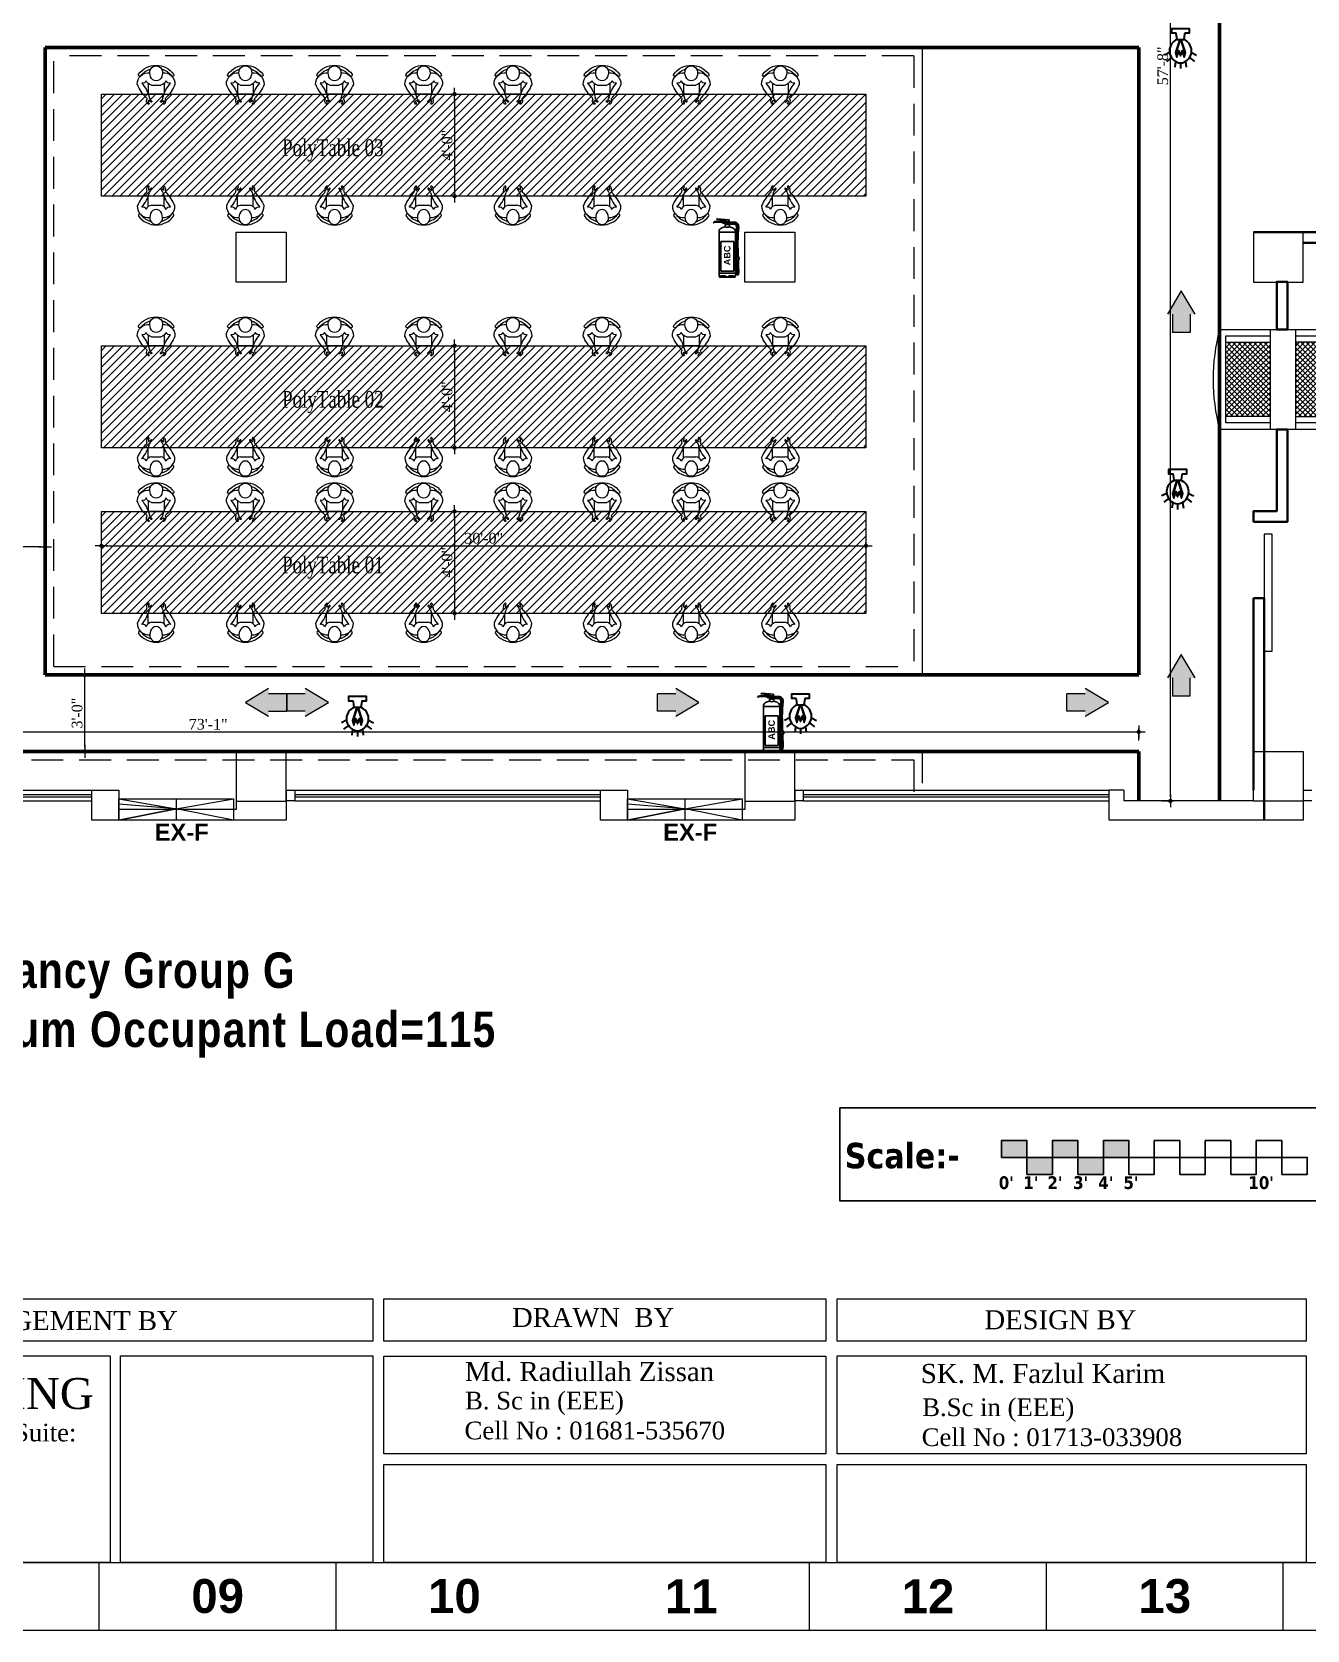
# Model space of a CAD drawing. Header units: inches. Extents: x -250485 to 735580, y -140410 to 288049.
# Drawn here: x 40444 to 41044, y 20839 to 21592 of the extents above; entities that cross this region are included whole.
import ezdxf

# ---------------------------------------------------------------- set-up
doc = ezdxf.new("R2010")
doc.units = ezdxf.units.IN
doc.header["$MEASUREMENT"] = 0
doc.header["$PDMODE"] = 35
doc.linetypes.add('CONTINOUS', pattern=[0])
doc.linetypes.add('DASHED', pattern=[0.75, 0.5, -0.25])
doc.layers.get('0').update_dxf_attribs({"lineweight": 0})
doc.layers.get('Defpoints').update_dxf_attribs({"lineweight": 0})
for name, color, linetype, lineweight in [('A WALL', 7, 'Continuous', 35), ('AN-TEXT', 251, 'Continuous', 15), ('COLUMN-2', 102, 'Continuous', 0), ('DIM 01', 250, 'Continuous', 9), ('DIM_WORKING', 7, 'Continuous', 0), ('DOOR', 222, 'Continuous', 0), ('Emergency Light', 251, 'Continuous', 15), ('EPTPP7', 6, 'Continuous', 0), ('evacuation plan', 162, 'Continuous', 13), ('Inline', 7, 'Continuous', 0), ('Layer1', 134, 'Continuous', 0), ('Machine', 222, 'Continuous', 0), ('MAN', 215, 'Continuous', 0), ('Outline', 7, 'Continuous', 0), ('Road', 7, 'DASHED', 0), ('Scale', 7, 'Continuous', 0), ('Scale_Text', 7, 'Continuous', 0), ('sheet', 7, 'Continuous', 15), ('TEX', 7, 'Continuous', 0), ('TEXT_TITLEBOX', 7, 'Continuous', 13), ('Titelblk', 7, 'Continuous', 25), ('TITLE', 7, 'Continuous', 20), ('wall', 7, 'Continuous', 0), ('WALL (I)', 7, 'Continuous', 0), ('window', 140, 'Continuous', 0)]:
    doc.layers.add(name, color=color, linetype=linetype, lineweight=lineweight)
doc.layers.add('FIREACC', color=30, linetype='Continuous')
doc.layers.add('OUTSIDE', color=253, linetype='Continuous')
doc.layers.add('Green', color=7, linetype='Continuous', lineweight=0, true_color=0x63bd38)
doc.styles.add('isop', font='isocpeur.ttf')
doc.styles.add('REG', font='times.ttf')
doc.styles.add('SHT-TEXT-1', font='times.ttf', dxfattribs={"height": 12})
doc.styles.get("Standard").update_dxf_attribs({"font": 'arialbd.ttf', "height": 24})
doc.styles.add('STYLE3', font='arial.ttf', dxfattribs={"width": 0.75})
doc.styles.add('Verdana', font='verdana.ttf')
doc.dimstyles.new('Dim-Pres', dxfattribs={"dimtxt": 5.5, "dimasz": 2, "dimexe": 1.5, "dimexo": 1.5, "dimgap": 1, "dimtad": 3, "dimdec": 0, "dimzin": 3, "dimdsep": 46, "dimlunit": 4, "dimtxsty": 'REG', "dimblk": 'point', "dimcen": 2, "dimclrd": 256, "dimclre": 256, "dimclrt": 7, "dimadec": 0, "dimazin": 0, "dimtfac": 0.75, "dimtdec": 0, "dimtmove": 1, "dimatfit": 3, "dimldrblk": 'point', "dimfxl": 0, "dimtolj": 1, "dimtzin": 0, "dimlwd": -1, "dimlwe": -1, "dimarcsym": 1})

# ---------------------------------------------------------------- blocks, each defined once
blk = doc.blocks.new('A$C2AA312A0')
at = {"layer": 'Machine'}
h = blk.add_hatch(dxfattribs=at)
h.set_pattern_fill('ANSI37', color=256, scale=14, style=0)
h.set_pattern_definition([(45, (-18586.5201, 15578.4727), (-1.23743687, 1.23743687), []), (135, (-18586.5201, 15578.4727), (-1.23743687, -1.23743687), [])])
h.paths.add_polyline_path([(17.5, 60), (-17.5, 60), (-17.5, 39), (17.5, 39)])
h.paths.add_polyline_path([(17.5, 27), (-17.5, 27), (-17.5, 6), (17.5, 6)])
for p, q in [((-23.5, 3), (-23.5, 63)), ((23.5, 63), (23.5, 3)), ((-17.5, 60), (-17.5, 39)), ((17.5, 39), (17.5, 60)), ((23.5, 39), (-23.5, 39)), ((23.5, 27), (-23.5, 27)), ((-17.5, 6), (-17.5, 27)), ((17.5, 27), (17.5, 6))]:
    blk.add_line(p, q, dxfattribs=at)
for points in [[(-20.5, 39), (-20.5, 60), (20.5, 60), (20.5, 39)], [(20.5, 27), (20.5, 6), (-20.5, 6), (-20.5, 27)]]:
    blk.add_lwpolyline(points, dxfattribs=at)
for centre, start, end in [((0, -27.54), 75.44999, 104.55001), ((0, 93.54), 255.44999, 284.55001)]:
    blk.add_arc(centre, 93.54, start, end, dxfattribs=at)
blk = doc.blocks.new('dot')
at = {"color": 4}
for p, q in [((-1.5, 0), (1.5, 0)), ((0, 1.5), (0, -1.5))]:
    blk.add_line(p, q, dxfattribs=at)
at = {"color": 6, "const_width": 0.5}
blk.add_lwpolyline([(-0.25, 0, 1), (0.25, 0, 1)], format="xyb", close=True, dxfattribs=at)
blk = doc.blocks.new('point')
blk.add_blockref('dot', (0, 0))
blk = doc.blocks.new('*D87')
at = {"layer": 'Defpoints', "color": 0, "ltscale": 30, "transparency": 16777216}
for p in [(40644.33, 21366.26), (40643.07, 21318.26), (40644.33, 21318.26)]:
    blk.add_point(p, dxfattribs=at)
at = {"layer": 'DIM_WORKING', "ltscale": 30, "transparency": 16777216}
for p, q in [((40642.83, 21366.26), (40641.57, 21366.26)), ((40643.07, 21364.26), (40643.07, 21320.26)), ((40642.83, 21318.26), (40641.57, 21318.26))]:
    blk.add_line(p, q, dxfattribs=at)
at = {"layer": 'DIM_WORKING', "ltscale": 30, "transparency": 16777216, "xscale": 2, "yscale": 2, "zscale": 2}
for p, rotation in [((40643.07, 21366.26), 90), ((40643.07, 21318.26), 270)]:
    blk.add_blockref('point', p, dxfattribs=dict(at, rotation=rotation))
at = {"layer": 'DIM_WORKING', "color": 7, "ltscale": 30, "transparency": 16777216, "insert": (40639.53, 21342.26), "char_height": 5, "attachment_point": 5, "rotation": 90, "style": 'REG'}
blk.add_mtext('\\A1;4\'-0"', dxfattribs=at)
blk = doc.blocks.new('*D88')
at = {"layer": 'Defpoints', "color": 0, "ltscale": 30, "transparency": 16777216}
for p in [(40476.75, 21347.23), (40836.75, 21350.07), (40836.75, 21347.23)]:
    blk.add_point(p, dxfattribs=at)
at = {"layer": 'DIM_WORKING', "ltscale": 30, "transparency": 16777216}
for p, q in [((40476.75, 21348.73), (40476.75, 21351.57)), ((40478.75, 21350.07), (40834.75, 21350.07)), ((40836.75, 21348.73), (40836.75, 21351.57))]:
    blk.add_line(p, q, dxfattribs=at)
at = {"layer": 'DIM_WORKING', "ltscale": 30, "transparency": 16777216, "xscale": 2, "yscale": 2, "zscale": 2, "rotation": 180}
blk.add_blockref('point', (40476.75, 21350.07), dxfattribs=at)
at = {"layer": 'DIM_WORKING', "ltscale": 30, "transparency": 16777216, "xscale": 2, "yscale": 2, "zscale": 2}
blk.add_blockref('point', (40836.75, 21350.07), dxfattribs=at)
at = {"layer": 'DIM_WORKING', "color": 7, "ltscale": 30, "transparency": 16777216, "insert": (40656.75, 21353.61), "char_height": 5, "attachment_point": 5, "style": 'REG'}
blk.add_mtext('\\A1;30\'-0"', dxfattribs=at)
blk = doc.blocks.new('A$C0A385B62')
at = {"layer": 'MAN'}
for p, q in [((12.8, 13.8), (5.25, 13.8)), ((5.25, 8.74), (5.25, 13.8)), ((6.78, 9.5), (11.27, 9.5)), ((12.8, 8.74), (12.8, 13.8))]:
    blk.add_line(p, q, dxfattribs=at)
for centre, major_axis, ratio, start_param, end_param in [((16.26, 2.74), (12.33, 12.33), 1, 1.534761, 1.981495), ((-10.84, 19.76), (12.13, 12.13), 1, -1.500161, -1.035997), ((6.29, 17.03), (1.33, -1.33), 1, 3.011756, 4.336791), ((3.52, 16.15), (0.744, -0.744), 1, 0.12019, 0.903179), ((5.39, 18.34), (0.213, 0.213), 1, -0.990366, 1.743844), ((6.72, 17.29), (1.01, 1.01), 1, 1.590737, 2.798433), ((3.04, 20.88), (3.42, 3.42), 1, 4.442782, 4.759624), ((8.74, 14.62), (2.19, -2.19), 1, 3.016096, 3.635716), ((6.68, 17.32), (0.22, -0.22), 1, 6.040082, 8.853084), ((11.37, 17.32), (0.22, 0.22), 1, 0.571694, 3.384696), ((9.31, 14.62), (2.19, 2.19), 1, -0.494124, 0.125496), ((53.03, 68.46), (46.44, -46.44), 1, 4.811956, 4.835194), ((28.88, 19.76), (12.13, 12.13), 1, 2.606793, 3.070957), ((12.66, 18.34), (0.213, -0.213), 1, 1.397749, 4.131959), ((11.33, 17.29), (1.01, 1.01), 1, -1.227636, -0.01994), ((11.76, 17.03), (1.33, 1.33), 1, -1.195198, 0.129837), ((14.53, 16.15), (0.744, 0.744), 1, 2.238414, 3.021402), ((1.82, 2.74), (12.33, 12.33), 1, -0.410698, 0.036036), ((5.41, 8.93), (3.82, -3.82), 1, 3.892704, 5.607304), ((2.59, 6.86), (1.22, 1.22), 1, -0.491791, 1.062111), ((7.56, 5.99), (2.55, 2.55), 1, 1.002801, 1.964608), ((10.49, 5.99), (2.55, 2.55), 1, -0.393812, 0.567995), ((12.64, 8.93), (3.82, 3.82), 1, 3.82371, 5.532074), ((15.46, 6.86), (1.22, -1.22), 1, 2.079482, 3.633383), ((1.21, 4.56), (0.486, -0.486), 1, 1.452986, 4.552069), ((9.03, 10.51), (7.43, 7.43), 1, 3.004593, 4.850456), ((9.06, 10.51), (6.48, -6.48), 1, 4.573278, 5.207423), ((9.04, 3.33), (2.16, -2.16), 1, 3.851468, 7.14293), ((9.04, 3.6), (0, 3.84), 0.793116, 4.700072, 7.865366), ((9.03, 10.51), (6.48, -6.48), 1, 5.787108, 6.421253), ((16.87, 4.58), (0.475, 0.475), 1, -1.432729, 1.708864)]:
    blk.add_ellipse(centre, major_axis=major_axis, ratio=ratio, start_param=start_param, end_param=end_param, dxfattribs=at)
blk = doc.blocks.new('*D91')
at = {"layer": 'Defpoints', "color": 0, "ltscale": 30, "transparency": 16777216}
for p in [(40644.33, 21444.26), (40643.07, 21396.26), (40644.33, 21396.26)]:
    blk.add_point(p, dxfattribs=at)
at = {"layer": 'DIM_WORKING', "ltscale": 30, "transparency": 16777216}
for p, q in [((40642.83, 21444.26), (40641.57, 21444.26)), ((40643.07, 21442.26), (40643.07, 21398.26)), ((40642.83, 21396.26), (40641.57, 21396.26))]:
    blk.add_line(p, q, dxfattribs=at)
at = {"layer": 'DIM_WORKING', "ltscale": 30, "transparency": 16777216, "xscale": 2, "yscale": 2, "zscale": 2}
for p, rotation in [((40643.07, 21444.26), 90), ((40643.07, 21396.26), 270)]:
    blk.add_blockref('point', p, dxfattribs=dict(at, rotation=rotation))
at = {"layer": 'DIM_WORKING', "color": 7, "ltscale": 30, "transparency": 16777216, "insert": (40639.53, 21420.26), "char_height": 5, "attachment_point": 5, "rotation": 90, "style": 'REG'}
blk.add_mtext('\\A1;4\'-0"', dxfattribs=at)
blk = doc.blocks.new('*D92')
at = {"layer": 'Defpoints', "color": 0, "ltscale": 30, "transparency": 16777216}
for p in [(40644.33, 21562.76), (40643.07, 21514.76), (40644.33, 21514.76)]:
    blk.add_point(p, dxfattribs=at)
at = {"layer": 'DIM_WORKING', "ltscale": 30, "transparency": 16777216}
for p, q in [((40642.83, 21562.76), (40641.57, 21562.76)), ((40643.07, 21560.76), (40643.07, 21516.76)), ((40642.83, 21514.76), (40641.57, 21514.76))]:
    blk.add_line(p, q, dxfattribs=at)
at = {"layer": 'DIM_WORKING', "ltscale": 30, "transparency": 16777216, "xscale": 2, "yscale": 2, "zscale": 2}
for p, rotation in [((40643.07, 21562.76), 90), ((40643.07, 21514.76), 270)]:
    blk.add_blockref('point', p, dxfattribs=dict(at, rotation=rotation))
at = {"layer": 'DIM_WORKING', "color": 7, "ltscale": 30, "transparency": 16777216, "insert": (40639.53, 21538.76), "char_height": 5, "attachment_point": 5, "rotation": 90, "style": 'REG'}
blk.add_mtext('\\A1;4\'-0"', dxfattribs=at)
blk = doc.blocks.new('hfev')
at = {"layer": 'evacuation plan'}
h = blk.add_hatch(color=60, dxfattribs=at)
h.dxf.hatch_style = 1
h.paths.add_polyline_path([(40299.1, 13041.1), (40287.2, 13021.2), (40310.9, 13021.2)])
h.paths.add_polyline_path([(40306.5, 13021.2), (40291.6, 13021.2), (40291.6, 13005.5), (40306.5, 13005.5)])
at = {"layer": 'evacuation plan', "color": 9, "true_color": 0xafd9aa}
for p, q in [((40287.2, 13021.2), (40299.1, 13041.1)), ((40299.1, 13041.1), (40310.9, 13021.2)), ((40291.6, 13021.2), (40291.6, 13005.5)), ((40306.5, 13021.2), (40306.5, 13005.5)), ((40291.6, 13005.5), (40306.5, 13005.5))]:
    blk.add_line(p, q, dxfattribs=at)
blk = doc.blocks.new('A$C16DB04AD')
at = {"layer": 'Emergency Light', "color": 154, "lineweight": 30}
for p, q in [((-6.54, -14.39), (-9.59, -15.98)), ((-5.43, -17.4), (-8.33, -19.77)), ((5.43, -17.4), (8.33, -19.77)), ((6.54, -14.39), (9.59, -15.98)), ((-2.95, -19.78), (-3.46, -23.22)), ((0, -20.7), (0, -24)), ((2.95, -19.78), (3.46, -23.22))]:
    blk.add_line(p, q, dxfattribs=at)
blk.add_lwpolyline([(-2, -6.57), (-2.49, -3.28, 0.371278), (-2.94, -2.89), (-5.25, -2.89), (-5.25, 0), (5.25, 0), (5.25, -2.89), (2.94, -2.89, 0.371278), (2.49, -3.28), (2, -6.57)], format="xyb", dxfattribs=at)
at = {"layer": 'Emergency Light', "color": 1, "lineweight": 30}
blk.add_lwpolyline([(-0.43, -6.57), (-3.01, -14.48), (-2.28, -17.27), (-1.1, -13.91), (0, -16.5), (1.1, -13.91), (2.28, -17.27), (3.01, -14.48), (0.43, -6.57)], dxfattribs=at)
blk.add_lwpolyline([(0.43, -7.28, 0.690361), (-0.43, -7.28), (-2.75, -14.5), (-2.25, -16.42), (-1.12, -13.21), (0, -15.86), (1.12, -13.21), (2.25, -16.42), (2.75, -14.5), (0.43, -7.28)], format="xyb", dxfattribs=at)
at = {"layer": 'Emergency Light', "color": 154, "lineweight": 30}
blk.add_lwpolyline([(-2.02, -6.58), (2, -6.57)], dxfattribs=at)
for centre, radius, start, end in [((0.78, -13.41), 7.38, 112.06714, 245.97666), ((-0.78, -13.41), 7.38, 294.02334, 67.93286), ((0, -15.96), 4.74, 241.9689, 298.0311)]:
    blk.add_arc(centre, radius, start, end, dxfattribs=at)
blk = doc.blocks.new('*U196')
at = {"layer": 'OUTSIDE', "linetype": 'Continuous'}
for points in [[(-100, 482), (-104, 460), (-79, 478)], [(-79, 478), (-104, 460), (-84, 462)], [(-84, 462), (-104, 460), (-77, 321)], [(-104, 460), (-97, 320), (-77, 321)], [(-85, 498), (-100, 482), (-47, 486)], [(-47, 486), (-100, 482), (-64, 484)], [(-64, 484), (-100, 482), (-79, 478)], [(-64, 504), (-85, 498), (-52, 503)], [(-52, 503), (-85, 498), (-47, 502)], [(-43, 502), (-85, 498), (-43, 486)], [(-85, 498), (-43, 502), (-47, 502)], [(-85, 498), (-47, 486), (-43, 486)], [(-52, 503), (-58, 504), (-64, 504)], [(-47, 486), (-64, 484), (-52, 485)], [(-52, 485), (-64, 484), (-58, 484)], [(-97, 320), (-102, 180), (-82, 180)], [(-77, 321), (-97, 320), (-82, 180)], [(-82, 160), (-103, 111), (-83, 111)], [(-102, 160), (-103, 111), (-82, 160)], [(-103, 111), (-104, 62), (-84, 62)], [(-83, 111), (-103, 111), (-84, 62)]]:
    blk.add_solid(points, dxfattribs=at)
blk = doc.blocks.new('*U195')
at = {"layer": 'OUTSIDE', "linetype": 'Continuous'}
for points in [[(0, 488), (-1, 487), (1, 486)], [(-1, 487), (0, 486), (1, 486)], [(0, 500), (0, 488), (1, 486)], [(1, 500), (0, 500), (1, 486)], [(1, 500), (1, 486), (2, 488)], [(1, 500), (1, 500), (2, 488)], [(1, 500), (1, 500), (1, 486)], [(2, 488), (1, 486), (2, 487)], [(2, 487), (1, 486), (2, 486)]]:
    blk.add_solid(points, dxfattribs=at)
blk = doc.blocks.new('ABC')
at = {"layer": 'FIREACC', "color": 11}
for p, q in [((-39154, 31707), (-39205, 31704)), ((-39152, 31714), (-39193, 31720)), ((-39101, 31717), (-39189, 31724)), ((-39134, 31708), (-39154, 31707)), ((-39136, 31712), (-39151, 31714)), ((-39134, 31709), (-39134, 31706)), ((-39127, 31704), (-39131, 31704)), ((-39106, 31703), (-39127, 31702)), ((-39106, 31705), (-39126, 31704)), ((-39106, 31703), (-39106, 31705)), ((-39101, 31717), (-39102, 31701)), ((-39102, 31701), (-39102, 31707)), ((-39153, 31701), (-39200, 31700)), ((-39175, 31634), (-39175, 31301)), ((-39127, 31702), (-39153, 31701)), ((-39100, 31685), (-39131, 31685)), ((-39131, 31684), (-39131, 31682)), ((-39100, 31684), (-39131, 31684)), ((-39099, 31682), (-39131, 31682)), ((-39131, 31682), (-39131, 31666)), ((-39129, 31698), (-39129, 31701)), ((-39129, 31701), (-39127, 31701)), ((-39129, 31685), (-39129, 31697)), ((-39127, 31701), (-39102, 31701)), ((-39102, 31685), (-39102, 31701)), ((-39100, 31684), (-39100, 31682)), ((-39099, 31682), (-39099, 31666)), ((-39055, 31634), (-39055, 31301)), ((-39129, 31306), (-39164, 31306)), ((-39102, 31306), (-39067, 31306))]:
    blk.add_line(p, q, dxfattribs=at)
for centre, radius in [((-39104, 31703), 0.818), ((-39115, 31693), 8), ((-39115, 31693), 7.11)]:
    blk.add_circle(centre, radius, dxfattribs=at)
for centre, radius, start, end in [((-39202, 31688), 16.6, 102.0731, 158.0787), ((-39189, 31720), 4, 85.8388, 175.8388), ((-39136, 31709), 2.4, 355.8388, 82.0095), ((-39132, 31706), 2.4, 175.8388, 273.0799), ((-39104, 31703), 1.96, 175.8388, 355.8388), ((-39195, 31656), 44.2, 96.1934, 120.0254), ((-39149, 31631), 26.3, 119.5311, 173.3898), ((-39115, 31581), 86.5, 100.9999, 123.208), ((-39131, 31684), 0.8, 90, 270), ((-39100, 31684), 0.8, 270, 90), ((-39116, 31581), 86.5, 56.792, 79.0001), ((-39082, 31631), 26.3, 6.6102, 60.4689), ((-39171, 31302), 4.51, 202.0814, 252.7663), ((-39173, 31302), 4.45, 276.3773, 340.9868), ((-39160, 31298), 9.06, 135.2683, 162.981), ((-39164, 31302), 3.74, 83.2574, 130.4174), ((-39128, 31299), 6.79, 39.6417, 93.3999), ((-39116, 31306), 7.75, 199.8006, 272.52), ((-39115, 31306), 7.75, 267.48, 340.1994), ((-39103, 31299), 6.79, 86.6001, 140.3583), ((-39067, 31302), 3.74, 49.5826, 96.7426), ((-39071, 31298), 9.06, 17.019, 44.7317), ((-39058, 31302), 4.45, 199.0132, 263.6227), ((-39060, 31302), 4.51, 287.2337, 337.9186)]:
    blk.add_arc(centre, radius, start, end, dxfattribs=at)
at = {"layer": 'OUTSIDE', "color": 11}
for p, q in [((-39127, 31706), (-39125, 31706)), ((-39125, 31706), (-39127, 31706)), ((-39055, 31626), (-39175, 31626)), ((-39118, 31695), (-39120, 31696)), ((-39116, 31689), (-39118, 31700)), ((-39116, 31698), (-39115, 31698)), ((-39116, 31698), (-39116, 31689)), ((-39116, 31698), (-39115, 31698)), ((-39115, 31689), (-39113, 31700)), ((-39115, 31698), (-39115, 31689)), ((-39115, 31698), (-39115, 31698)), ((-39113, 31695), (-39111, 31696)), ((-39102, 31701), (-39102, 31701)), ((-39096, 31699), (-39102, 31699)), ((-39096, 31695), (-39102, 31695)), ((-39096, 31691), (-39102, 31691)), ((-39096, 31687), (-39102, 31687)), ((-39096, 31699), (-39096, 31687)), ((-39080, 31701), (-39092, 31701)), ((-39080, 31699), (-39092, 31699)), ((-39080, 31698), (-39092, 31698)), ((-39080, 31689), (-39092, 31689)), ((-39080, 31688), (-39092, 31688)), ((-39080, 31685), (-39092, 31685)), ((-39080, 31701), (-39080, 31685)), ((-39080, 31687), (-39078, 31687)), ((-39063, 31685), (-39068, 31685)), ((-39055, 31326), (-39175, 31326)), ((-39058, 31298), (-39173, 31298))]:
    blk.add_line(p, q, dxfattribs=at)
at = {"layer": 'OUTSIDE', "color": 1}
for p, q in [((-39080, 31700), (-39078, 31700)), ((-39063, 31701), (-39068, 31701)), ((-39163, 31342), (-39163, 31558)), ((-39163, 31558), (-39067, 31558)), ((-39067, 31558), (-39067, 31342)), ((-39055, 31442), (-39027, 31442)), ((-39055, 31426), (-39027, 31426)), ((-39050, 31442), (-39050, 31426)), ((-39030, 31442), (-39030, 31426)), ((-39027, 31442), (-39027, 31426)), ((-39067, 31342), (-39163, 31342)), ((-39049, 31348), (-39049, 31346)), ((-39049, 31348), (-39030, 31348)), ((-39049, 31346), (-39049, 31346)), ((-39049, 31346), (-39049, 31328)), ((-39049, 31346), (-39049, 31328)), ((-39047, 31326), (-39031, 31326)), ((-39043, 31346), (-39046, 31346)), ((-39046, 31346), (-39046, 31328)), ((-39046, 31325), (-39046, 31326)), ((-39046, 31325), (-39046, 31314)), ((-39033, 31325), (-39046, 31325)), ((-39033, 31324), (-39046, 31324)), ((-39046, 31314), (-39033, 31314)), ((-39043, 31346), (-39043, 31328)), ((-39041, 31326), (-39041, 31346)), ((-39041, 31326), (-39041, 31346)), ((-39041, 31346), (-39038, 31346)), ((-39038, 31326), (-39038, 31346)), ((-39036, 31346), (-39033, 31346)), ((-39036, 31346), (-39036, 31328)), ((-39033, 31346), (-39033, 31328)), ((-39033, 31325), (-39033, 31326)), ((-39033, 31325), (-39033, 31314)), ((-39030, 31348), (-39030, 31346)), ((-39030, 31346), (-39030, 31346)), ((-39030, 31346), (-39030, 31328)), ((-39030, 31346), (-39030, 31328))]:
    blk.add_line(p, q, dxfattribs=at)
at = {"layer": 'OUTSIDE', "color": 11}
for centre, radius, start, end in [((-39140, 31706), 14, 1.7796, 358.9745), ((-39140, 31706), 13.6, 1.8369, 358.9415), ((-39127, 31706), 0.343, 90, 270), ((-39125, 31706), 0.343, 270, 90), ((-39118, 31688), 25.7, 238.3845, 275.6038), ((-39115, 31693), 5.65, 115.6308, 148.0837), ((-39115, 31693), 3.41, 125.5003, 148.0837), ((-39115, 31688), 1.22, 124.1991, 55.3937), ((-39113, 31690), 27.6, 265.6954, 300.3163), ((-39115, 31693), 3.41, 31.9163, 54.4997), ((-39115, 31693), 5.65, 31.9163, 64.3692), ((-39092, 31694), 7.45, 91.1883, 129.7873), ((-39092, 31693), 7.45, 230.2127, 268.8117), ((-39090, 31693), 5.13, 117.4534, 242.5466), ((-39092, 31701), 1.98, 181.0474, 268.0119), ((-39092, 31686), 1.98, 91.9881, 178.9526), ((-39066, 31730), 45.1, 255.4552, 267.5164), ((-39064, 31669), 32.2, 354.9737, 89.8444), ((-39064, 31669), 16.2, 356.2273, 89.6749), ((-37883, 31547), 1170, 174.0773, 185.1556)]:
    blk.add_arc(centre, radius, start, end, dxfattribs=at)
at = {"layer": 'OUTSIDE', "color": 1}
for centre, radius, start, end in [((-39066, 31656), 45.1, 92.4836, 104.5448), ((-37872, 31547), 1165, 174.1113, 185.1494), ((-35847, 31459), 3202, 180.5894, 181.9925), ((-35847, 31459), 3186, 180.5923, 182.0025), ((-39046, 31329), 2.97, 192.2541, 244.019), ((-39046, 31329), 2.97, 192.2541, 244.019), ((-39043, 31329), 2.97, 192.2541, 244.019), ((-39040, 31329), 2.97, 192.2541, 244.019), ((-39038, 31329), 2.97, 295.981, 347.7459), ((-39036, 31329), 2.97, 295.981, 347.7459), ((-39033, 31329), 2.97, 295.981, 347.7459), ((-39033, 31329), 2.97, 295.981, 347.7459)]:
    blk.add_arc(centre, radius, start, end, dxfattribs=at)
at = {"layer": 'OUTSIDE', "color": 11, "linetype": 'Continuous', "xscale": -0.8000000000029104, "yscale": 0.7999999999992724, "zscale": 0.7999999999999443}
blk.add_blockref('*U195', (-39115, 31298), dxfattribs=at)
at = {"layer": 'OUTSIDE', "color": 1, "linetype": 'Continuous', "xscale": -0.8000000000029104, "yscale": 0.7999999999992724, "zscale": 0.7999999999999443}
blk.add_blockref('*U196', (-39115, 31298), dxfattribs=at)
at = {"layer": 'sheet', "color": 5, "insert": (-39091, 31384), "char_height": 48, "width": 165, "attachment_point": 7, "rotation": 90}
blk.add_mtext('{\\C6;ABC}', dxfattribs=at)
blk = doc.blocks.new('PAGE')
at = {"layer": 'Inline', "color": 252, "lineweight": 15}
blk.add_lwpolyline([(178051640.63, 22656441.11), (178051640.63, 22657235.79), (178050505.36, 22657235.79), (178050505.36, 22656441.11)], close=True, dxfattribs=at)
at = {"layer": 'Outline', "color": 252, "lineweight": 15}
blk.add_line((178050483.42, 22656424.24), (178051662.57, 22656424.24), dxfattribs=at)
at = {"layer": 'Scale', "color": 252, "lineweight": 9}
for p, q in [((178050955, 22656424.24), (178050955, 22656441.11)), ((178051014, 22656424.24), (178051014, 22656441.11)), ((178051131.99, 22656424.24), (178051131.99, 22656441.11)), ((178051190.99, 22656424.24), (178051190.99, 22656441.11)), ((178051249.99, 22656424.24), (178051249.99, 22656441.11))]:
    blk.add_line(p, q, dxfattribs=at)
at = {"layer": 'Scale_Text', "color": 252, "lineweight": 13, "char_height": 8.435, "width": 2.5102, "attachment_point": 5}
for s, insert in [('09', (178050984.5, 22656432.67)), ('10', (178051043.5, 22656432.67)), ('11', (178051102.49, 22656432.67)), ('12', (178051161.49, 22656432.67)), ('13', (178051220.49, 22656432.67))]:
    blk.add_mtext(s, dxfattribs=dict(at, insert=insert))
blk = doc.blocks.new('Title')
at = {"layer": 'Titelblk', "color": 3, "linetype": 'Continuous', "lineweight": 0, "xscale": 3.014611567961765, "yscale": 3.014611567959946, "zscale": 3.014611567966516}
blk.add_blockref('PAGE', (-536855255.8, -68388224), dxfattribs=at)
blk = doc.blocks.new('*D800')
at = {"layer": 'Defpoints', "color": 0, "ltscale": 30, "transparency": 16777216}
for p in [(40965.25, 21262.45), (40088.75, 21253.26), (40965.25, 21253.26)]:
    blk.add_point(p, dxfattribs=at)
at = {"layer": 'Layer1', "ltscale": 30, "transparency": 16777216}
for p, q in [((40088.75, 21258.45), (40088.75, 21263.95)), ((40090.75, 21262.45), (40963.25, 21262.45)), ((40965.25, 21258.45), (40965.25, 21263.95))]:
    blk.add_line(p, q, dxfattribs=at)
at = {"layer": 'Layer1', "ltscale": 30, "transparency": 16777216, "xscale": 2, "yscale": 2, "zscale": 2, "rotation": 180}
blk.add_blockref('point', (40088.75, 21262.45), dxfattribs=at)
at = {"layer": 'Layer1', "ltscale": 30, "transparency": 16777216, "xscale": 2, "yscale": 2, "zscale": 2}
blk.add_blockref('point', (40965.25, 21262.45), dxfattribs=at)
at = {"layer": 'Layer1', "color": 7, "ltscale": 30, "transparency": 16777216, "insert": (40527, 21266), "char_height": 5, "attachment_point": 5, "style": 'REG'}
blk.add_mtext('\\A1;73\'-1"', dxfattribs=at)
blk = doc.blocks.new('*D801')
at = {"layer": 'Defpoints', "color": 0, "ltscale": 30, "transparency": 16777216}
for p in [(40468.84, 21289.26), (40476, 21289.26), (40476, 21253.26)]:
    blk.add_point(p, dxfattribs=at)
at = {"layer": 'Layer1', "ltscale": 30, "transparency": 16777216}
for p, q in [((40472.84, 21289.26), (40467.34, 21289.26)), ((40468.84, 21255.26), (40468.84, 21287.26)), ((40472.84, 21253.26), (40467.34, 21253.26))]:
    blk.add_line(p, q, dxfattribs=at)
at = {"layer": 'Layer1', "ltscale": 30, "transparency": 16777216, "xscale": 2, "yscale": 2, "zscale": 2}
for p, rotation in [((40468.84, 21289.26), 90), ((40468.84, 21253.26), 270)]:
    blk.add_blockref('point', p, dxfattribs=dict(at, rotation=rotation))
at = {"layer": 'Layer1', "color": 7, "ltscale": 30, "transparency": 16777216, "insert": (40465.3, 21271.26), "char_height": 5, "attachment_point": 5, "rotation": 90, "style": 'REG'}
blk.add_mtext('\\A1;3\'-0"', dxfattribs=at)
blk = doc.blocks.new('*D802')
at = {"layer": 'Defpoints', "color": 0, "ltscale": 30, "transparency": 16777216}
for p in [(40414.25, 21349.52), (40414.25, 21341.02), (40450.25, 21341.02)]:
    blk.add_point(p, dxfattribs=at)
at = {"layer": 'Layer1', "ltscale": 30, "transparency": 16777216}
for p, q in [((40414.25, 21345.52), (40414.25, 21351.02)), ((40448.25, 21349.52), (40416.25, 21349.52)), ((40450.25, 21345.52), (40450.25, 21351.02))]:
    blk.add_line(p, q, dxfattribs=at)
at = {"layer": 'Layer1', "ltscale": 30, "transparency": 16777216, "xscale": 2, "yscale": 2, "zscale": 2, "rotation": 180}
blk.add_blockref('point', (40414.25, 21349.52), dxfattribs=at)
at = {"layer": 'Layer1', "ltscale": 30, "transparency": 16777216, "xscale": 2, "yscale": 2, "zscale": 2}
blk.add_blockref('point', (40450.25, 21349.52), dxfattribs=at)
at = {"layer": 'Layer1', "color": 7, "ltscale": 30, "transparency": 16777216, "insert": (40432.25, 21353.06), "char_height": 5, "attachment_point": 5, "style": 'REG'}
blk.add_mtext('\\A1;3\'-0"', dxfattribs=at)
blk = doc.blocks.new('*D803')
at = {"layer": 'Defpoints', "color": 0, "ltscale": 30, "transparency": 16777216}
for p in [(40965.25, 21922.26), (40980.12, 21922.26), (40965.25, 21229.91)]:
    blk.add_point(p, dxfattribs=at)
at = {"layer": 'Layer1', "ltscale": 30, "transparency": 16777216}
for p, q in [((40976.12, 21922.26), (40981.62, 21922.26)), ((40980.12, 21231.91), (40980.12, 21920.26)), ((40976.12, 21229.91), (40981.62, 21229.91))]:
    blk.add_line(p, q, dxfattribs=at)
at = {"layer": 'Layer1', "ltscale": 30, "transparency": 16777216, "xscale": 2, "yscale": 2, "zscale": 2}
for p, rotation in [((40980.12, 21922.26), 90), ((40980.12, 21229.91), 270)]:
    blk.add_blockref('point', p, dxfattribs=dict(at, rotation=rotation))
at = {"layer": 'Layer1', "color": 7, "ltscale": 30, "transparency": 16777216, "insert": (40976.57, 21576.09), "char_height": 5, "attachment_point": 5, "rotation": 90, "style": 'REG'}
blk.add_mtext('\\A1;57\'-8"', dxfattribs=at)

msp = doc.modelspace()

# ---------------------------------------------------------------- hatches: boundary and pattern name
at = {"layer": 'DIM 01', "lineweight": -2}
h = msp.add_hatch(color=2, dxfattribs=at)
h.dxf.hatch_style = 1
h.paths.add_polyline_path([(40912.58, 21069.93), (40900.58, 21069.93), (40900.58, 21061.99), (40912.58, 21061.99)])
h.paths.add_polyline_path([(40936.58, 21069.93), (40924.58, 21069.93), (40924.58, 21061.99), (40936.58, 21061.99)])
h.paths.add_polyline_path([(40948.58, 21061.99), (40936.58, 21061.99), (40936.58, 21054.05), (40948.58, 21054.05)])
h.paths.add_polyline_path([(40924.58, 21061.99), (40912.58, 21061.99), (40912.58, 21054.05), (40924.58, 21054.05)])
h.paths.add_polyline_path([(40960.58, 21069.93), (40948.58, 21069.93), (40948.58, 21061.99), (40960.58, 21061.99)])
at = {"layer": 'Green', "ltscale": 30}
h = msp.add_hatch(dxfattribs=at)
h.set_pattern_fill('ANSI31', scale=22)
h.set_pattern_definition([(45, (31145.872, 24519.1524), (-1.94454365, 1.94454365), [])])
h.paths.add_polyline_path([(40476.75, 21562.76), (40836.75, 21562.76), (40836.75, 21514.76), (40476.75, 21514.76)])
h.paths.add_polyline_path([(40559.62, 21526.38), (40611.75, 21526.38), (40611.75, 21543.19), (40559.62, 21543.19)], flags=24)
h = msp.add_hatch(dxfattribs=at)
h.set_pattern_fill('ANSI31', scale=22)
h.set_pattern_definition([(45, (31145.872, 24400.6524), (-1.94454365, 1.94454365), [])])
h.paths.add_polyline_path([(40476.75, 21444.26), (40836.75, 21444.26), (40836.75, 21396.26), (40476.75, 21396.26)])
h.paths.add_polyline_path([(40559.62, 21407.88), (40611.75, 21407.88), (40611.75, 21424.69), (40559.62, 21424.69)], flags=24)
h = msp.add_hatch(dxfattribs=at)
h.set_pattern_fill('ANSI31', scale=22)
h.set_pattern_definition([(45, (31145.872, 24322.6524), (-1.94454365, 1.94454365), [])])
h.paths.add_polyline_path([(40476.75, 21366.26), (40836.75, 21366.26), (40836.75, 21318.26), (40476.75, 21318.26)])
h.paths.add_polyline_path([(40559.62, 21329.88), (40611.75, 21329.88), (40611.75, 21346.69), (40559.62, 21346.69)], flags=24)

# ---------------------------------------------------------------- linework, layer by layer
at = {"layer": 'A WALL', "color": 7, "ltscale": 30}
for p, q in [((41019.25, 21497.76), (41053.88, 21497.76)), ((41035.25, 21497.76), (41030.25, 21497.76)), ((41053.88, 21492.76), (41042.75, 21492.76)), ((41019.25, 21234.91), (41019.25, 21325.41)), ((41019.25, 21325.41), (41024.25, 21325.41)), ((41024.25, 21325.41), (41024.25, 21220.91))]:
    msp.add_line(p, q, dxfattribs=at)
msp.add_lwpolyline([(41030.25, 21451.91), (41035.25, 21451.91), (41035.25, 21474.41), (41030.25, 21474.41)], close=True, dxfattribs=at)
msp.add_lwpolyline([(41019.34, 21361.41), (41019.34, 21366.41), (41030.25, 21366.41), (41030.25, 21404.91), (41035.25, 21404.91), (41035.25, 21361.41), (41019.34, 21361.41)], dxfattribs=at)
at = {"layer": 'COLUMN-2', "color": 7}
for points in [[(40540.25, 21497.76), (40563.75, 21497.76), (40563.75, 21474.26), (40540.25, 21474.26)], [(40779.75, 21497.76), (40803.25, 21497.76), (40803.25, 21474.26), (40779.75, 21474.26)], [(41042.75, 21497.76), (41019.25, 21497.76), (41019.25, 21474.26), (41042.75, 21474.26)], [(40540.25, 21229.76), (40563.75, 21229.76), (40563.75, 21253.26), (40540.25, 21253.26)], [(40779.75, 21229.76), (40803.25, 21229.76), (40803.25, 21253.26), (40779.75, 21253.26)], [(41042.75, 21229.76), (41019.25, 21229.76), (41019.25, 21253.26), (41042.75, 21253.26)]]:
    msp.add_lwpolyline(points, close=True, dxfattribs=at)
at = {"layer": 'DIM 01', "color": 7, "lineweight": -2}
for points in [[(40824.44, 21085.41), (41157.07, 21085.41), (41157.07, 21041.64), (40824.44, 21041.64)], [(40900.58, 21061.99), (40912.58, 21061.99), (40912.58, 21069.93), (40900.58, 21069.93)], [(40924.58, 21061.99), (40936.58, 21061.99), (40936.58, 21069.93), (40924.58, 21069.93)], [(40948.58, 21061.99), (40960.58, 21061.99), (40960.58, 21069.93), (40948.58, 21069.93)], [(40972.58, 21061.99), (40984.58, 21061.99), (40984.58, 21069.93), (40972.58, 21069.93)], [(40996.58, 21061.99), (41008.58, 21061.99), (41008.58, 21069.93), (40996.58, 21069.93)], [(41020.58, 21061.99), (41032.58, 21061.99), (41032.58, 21069.93), (41020.58, 21069.93)], [(40912.58, 21054.05), (40924.58, 21054.05), (40924.58, 21061.99), (40912.58, 21061.99)], [(40936.58, 21054.05), (40948.58, 21054.05), (40948.58, 21061.99), (40936.58, 21061.99)], [(40960.58, 21054.05), (40972.58, 21054.05), (40972.58, 21061.99), (40960.58, 21061.99)], [(40984.58, 21054.05), (40996.58, 21054.05), (40996.58, 21061.99), (40984.58, 21061.99)], [(41008.58, 21054.05), (41020.58, 21054.05), (41020.58, 21061.99), (41008.58, 21061.99)], [(41032.58, 21054.05), (41044.58, 21054.05), (41044.58, 21061.99), (41032.58, 21061.99)]]:
    msp.add_lwpolyline(points, close=True, dxfattribs=at)
at = {"layer": 'DIM_WORKING', "color": 7, "ltscale": 30}
for p, q in [((40563.75, 21234.91), (40563.75, 21220.91)), ((40803.25, 21234.91), (40803.25, 21220.91)), ((40958.25, 21234.91), (40951.25, 21234.91)), ((40958.25, 21234.91), (40958.25, 21229.91)), ((41042.75, 21234.91), (41042.75, 21220.91)), ((40540.25, 21229.91), (40540.25, 21225.91)), ((40779.75, 21229.91), (40779.75, 21225.91)), ((41019.25, 21229.91), (40958.25, 21229.91))]:
    msp.add_line(p, q, dxfattribs=at)
for points in [[(40485, 21220.91), (40472.25, 21220.91), (40472.25, 21234.91), (40485, 21234.91)], [(40724.5, 21220.91), (40711.75, 21220.91), (40711.75, 21234.91), (40724.5, 21234.91)]]:
    msp.add_lwpolyline(points, close=True, dxfattribs=at)
at = {"layer": 'DOOR', "color": 7, "ltscale": 30}
msp.add_lwpolyline([(41024.25, 21300.41), (41028.01, 21300.41), (41028.01, 21355.53), (41024.25, 21355.53)], close=True, dxfattribs=at)
at = {"layer": 'EPTPP7', "color": 7, "ltscale": 30}
for p, q in [((40485, 21230.91), (40512, 21226.25)), ((40512, 21226.25), (40485, 21228.41)), ((40512, 21226.25), (40485, 21220.91)), ((40485, 21220.91), (40512, 21226.25)), ((40512, 21230.91), (40512, 21220.91)), ((40512, 21226.25), (40539, 21230.91)), ((40539, 21220.91), (40512, 21226.25)), ((40724.5, 21230.91), (40751.5, 21226.25)), ((40751.5, 21226.25), (40724.5, 21228.41)), ((40751.5, 21226.25), (40724.5, 21220.91)), ((40724.5, 21220.91), (40751.5, 21226.25)), ((40751.5, 21230.91), (40751.5, 21220.91)), ((40751.5, 21226.25), (40778.5, 21230.91)), ((40778.5, 21220.91), (40751.5, 21226.25))]:
    msp.add_line(p, q, dxfattribs=at)
for points in [[(40485, 21230.91), (40539, 21230.91), (40539, 21220.91), (40485, 21220.91), (40485, 21230.91)], [(40724.5, 21230.91), (40778.5, 21230.91), (40778.5, 21220.91), (40724.5, 21220.91), (40724.5, 21230.91)]]:
    msp.add_lwpolyline(points, dxfattribs=at)
at = {"layer": 'Green', "color": 7, "ltscale": 30}
for points in [[(40476.75, 21562.76), (40836.75, 21562.76), (40836.75, 21514.76), (40476.75, 21514.76)], [(40476.75, 21562.76), (40836.75, 21562.76), (40836.75, 21514.76), (40476.75, 21514.76)], [(40476.75, 21444.26), (40836.75, 21444.26), (40836.75, 21396.26), (40476.75, 21396.26)], [(40476.75, 21444.26), (40836.75, 21444.26), (40836.75, 21396.26), (40476.75, 21396.26)], [(40476.75, 21366.26), (40836.75, 21366.26), (40836.75, 21318.26), (40476.75, 21318.26)]]:
    msp.add_lwpolyline(points, close=True, dxfattribs=at)
at = {"layer": 'Road', "color": 7, "ltscale": 30}
for p, q in [((40454.25, 21293.26), (40454.25, 21580.76)), ((40859.25, 21580.76), (40454.25, 21580.76)), ((40454.25, 21293.26), (40859.25, 21293.26)), ((40061.25, 21249.26), (40859.25, 21249.26))]:
    msp.add_line(p, q, dxfattribs=at)
for points in [[(40859.25, 21580.76), (40859.25, 21293.26)], [(40859.25, 21249.26), (40859.25, 21229.91)], [(40863.25, 21253.26), (40863.25, 21234.91)]]:
    msp.add_lwpolyline(points, dxfattribs=at)
at = {"layer": 'TEXT_TITLEBOX'}
for p, q in [((40218.04, 20995.48), (40604.52, 20995.48)), ((40604.52, 20995.48), (40604.52, 20975.52)), ((40609.8, 20975.52), (40609.8, 20995.48)), ((40609.8, 20995.48), (40817.81, 20995.48)), ((40817.81, 20995.48), (40817.81, 20975.52)), ((40823.18, 20975.52), (40823.18, 20995.48)), ((40823.18, 20995.48), (41044.09, 20995.48)), ((41044.09, 20995.48), (41044.09, 20975.52)), ((40604.52, 20975.52), (40218.04, 20975.52)), ((40218.06, 20968.51), (40480.91, 20968.51)), ((40480.91, 20968.51), (40480.91, 20871.32)), ((40485.69, 20871.32), (40485.69, 20968.51)), ((40485.69, 20968.51), (40604.55, 20968.51)), ((40604.55, 20968.51), (40604.55, 20871.32)), ((40609.73, 20922.36), (40609.73, 20968.48)), ((40609.73, 20968.48), (40817.94, 20968.48)), ((40817.81, 20975.52), (40609.8, 20975.52)), ((40817.94, 20968.48), (40817.94, 20922.36)), ((41044.09, 20975.52), (40823.18, 20975.52)), ((40823.24, 20922.39), (40823.24, 20968.51)), ((40823.24, 20968.51), (41044.01, 20968.51)), ((41044.01, 20968.51), (41044.01, 20922.39)), ((40817.94, 20922.36), (40609.73, 20922.36)), ((40609.73, 20871.29), (40609.73, 20917.41)), ((40609.73, 20917.41), (40817.94, 20917.41)), ((40817.94, 20917.41), (40817.94, 20871.29)), ((41044.01, 20922.39), (40823.24, 20922.39)), ((40823.24, 20871.32), (40823.24, 20917.44)), ((40823.24, 20917.44), (41044.01, 20917.44)), ((41044.01, 20917.44), (41044.01, 20871.32)), ((40480.91, 20871.32), (40218.06, 20871.32)), ((40604.55, 20871.32), (40485.69, 20871.32)), ((40817.94, 20871.29), (40609.73, 20871.29)), ((41044.01, 20871.32), (40823.24, 20871.32))]:
    msp.add_line(p, q, dxfattribs=at)
at = {"layer": 'wall', "color": 75, "lineweight": 53, "ltscale": 100000}
for p, q in [((40450.25, 21289.26), (40450.25, 21584.76)), ((40863.25, 21584.76), (40450.25, 21584.76)), ((40450.25, 21289.26), (40863.25, 21289.26)), ((40088.75, 21253.26), (40863.25, 21253.26))]:
    msp.add_line(p, q, dxfattribs=at)
for points in [[(41003.25, 21666.76), (41003.25, 21229.91)], [(40863.25, 21584.76), (40965.25, 21584.76)], [(40965.25, 21584.76), (40965.25, 21289.26)], [(40863.25, 21289.26), (40965.25, 21289.26)], [(40863.25, 21253.26), (40965.25, 21253.26)], [(40965.25, 21253.26), (40965.25, 21229.91)]]:
    msp.add_lwpolyline(points, dxfattribs=at)
at = {"layer": 'wall', "color": 7, "linetype": 'CONTINOUS', "lineweight": 9}
msp.add_lwpolyline([(40863.25, 21584.76), (40863.25, 21289.26)], dxfattribs=at)
at = {"layer": 'WALL (I)', "color": 7, "ltscale": 30}
for p, q in [((40472.25, 21220.91), (40472.25, 21234.91)), ((40472.25, 21234.91), (40477.25, 21234.91)), ((40563.75, 21234.91), (40567.75, 21234.91)), ((40567.75, 21234.91), (40567.75, 21229.91)), ((40711.75, 21220.91), (40711.75, 21234.91)), ((40711.75, 21234.91), (40716.75, 21234.91)), ((40803.25, 21234.91), (40807.25, 21234.91)), ((40807.25, 21234.91), (40807.25, 21229.91)), ((40951.25, 21220.91), (40951.25, 21234.91)), ((41042.75, 21234.91), (41046.75, 21234.91)), ((40540.25, 21225.91), (40485, 21225.91)), ((40567.75, 21229.91), (40563.75, 21229.91)), ((40779.75, 21225.91), (40724.5, 21225.91)), ((40807.25, 21229.91), (40803.25, 21229.91)), ((41046.75, 21229.91), (41042.75, 21229.91)), ((40563.75, 21220.91), (40472.25, 21220.91)), ((40540.25, 21220.91), (40485, 21220.91)), ((40803.25, 21220.91), (40711.75, 21220.91)), ((40779.75, 21220.91), (40724.5, 21220.91)), ((41042.75, 21220.91), (40951.25, 21220.91))]:
    msp.add_line(p, q, dxfattribs=at)
at = {"layer": 'window', "color": 7, "ltscale": 30}
for p, q in [((40328.25, 21234.91), (40472.25, 21234.91)), ((40328.25, 21232.91), (40472.25, 21232.91)), ((40328.25, 21231.91), (40472.25, 21231.91)), ((40567.75, 21234.91), (40711.75, 21234.91)), ((40567.75, 21232.91), (40711.75, 21232.91)), ((40567.75, 21231.91), (40711.75, 21231.91)), ((40807.25, 21234.91), (40951.25, 21234.91)), ((40807.25, 21232.91), (40951.25, 21232.91)), ((40807.25, 21231.91), (40951.25, 21231.91)), ((40328.25, 21229.91), (40472.25, 21229.91)), ((40567.75, 21229.91), (40711.75, 21229.91)), ((40807.25, 21229.91), (40951.25, 21229.91))]:
    msp.add_line(p, q, dxfattribs=at)

# ---------------------------------------------------------------- block references
at = {"layer": 'Emergency Light', "lineweight": 30, "xscale": 0.7868064756185049, "yscale": 0.7868064756185049, "zscale": 0.7868064756213451}
for p in [(40984.9, 21593.74), (40983.57, 21386.1), (40597.33, 21279.2), (40805.96, 21280.38)]:
    msp.add_blockref('A$C16DB04AD', p, dxfattribs=at)
at = {"layer": 'evacuation plan', "color": 11, "true_color": 0xf27172, "xscale": -0.5499328878868255, "yscale": 0.5499328878868255, "zscale": 0.5499328876488784}
for p in [(63147.08, 14298.35), (63147.05, 14127.09)]:
    msp.add_blockref('hfev', p, dxfattribs=at)
for p, rotation in [((47716.26, 43438.11), 90), ((33411.92, -885.45), 270), ((33586.41, -885.45), 270), ((33779.28, -885.45), 270)]:
    msp.add_blockref('hfev', p, dxfattribs=dict(at, rotation=rotation))
at = {"layer": 'Machine', "color": 7, "ltscale": 0.1, "rotation": 270}
msp.add_blockref('A$C2AA312A0', (41000.25, 21428.41), dxfattribs=at)
at = {"layer": 'MAN', "color": 7, "xscale": -0.9842519675003132, "yscale": 0.9842519675003132, "zscale": 0.9842519675003132, "rotation": 180}
for p in [(40493.61, 21576.35), (40535.61, 21576.35), (40577.61, 21576.35), (40619.61, 21576.35), (40661.61, 21576.35), (40703.61, 21576.35), (40745.61, 21576.35), (40787.61, 21576.35), (40493.61, 21457.85), (40535.61, 21457.85), (40577.61, 21457.85), (40619.61, 21457.85), (40661.61, 21457.85), (40703.61, 21457.85), (40745.61, 21457.85), (40787.61, 21457.85), (40493.61, 21379.85), (40535.61, 21379.85), (40577.61, 21379.85), (40619.61, 21379.85), (40661.61, 21379.85), (40703.61, 21379.85), (40745.61, 21379.85), (40787.61, 21379.85)]:
    msp.add_blockref('A$C0A385B62', p, dxfattribs=at)
at = {"layer": 'MAN', "color": 7, "xscale": 0.9842519675003132, "yscale": 0.9842519675003132, "zscale": 0.9842519675003132}
for p in [(40493.61, 21501.18), (40535.61, 21501.18), (40577.61, 21501.18), (40619.61, 21501.18), (40661.61, 21501.18), (40703.61, 21501.18), (40745.61, 21501.18), (40787.61, 21501.18), (40493.61, 21382.68), (40535.61, 21382.68), (40577.61, 21382.68), (40619.61, 21382.68), (40661.61, 21382.68), (40703.61, 21382.68), (40745.61, 21382.68), (40787.61, 21382.68), (40493.61, 21304.68), (40535.61, 21304.68), (40577.61, 21304.68), (40619.61, 21304.68), (40661.61, 21304.68), (40703.61, 21304.68), (40745.61, 21304.68), (40787.61, 21304.68)]:
    msp.add_blockref('A$C0A385B62', p, dxfattribs=at)
at = {"layer": 'TITLE', "xscale": 0.6269545389804989, "yscale": 0.6269545389804989, "zscale": 0.6269545337923679}
msp.add_blockref('Title', (103664.69, 75952.1), dxfattribs=at)
at = {"layer": 'wall', "color": 1, "lineweight": 53, "xscale": 0.06433683165232651, "yscale": 0.06433683165232651, "zscale": 0.06433683165094806}
for p in [(43288, 19463.02), (43308.9, 19239.6)]:
    msp.add_blockref('ABC', p, dxfattribs=at)

# ---------------------------------------------------------------- texts
at = {"color": 7, "insert": (40373.2, 21095.82), "char_height": 16.6905, "width": 512.5918, "attachment_point": 4}
msp.add_mtext('{\\fArial Narrow|b1|i0|c0|p34;\\T1.05;Occupancy Group G\\PMaximum Occupant Load=115\\P\\P\\fStaccato222 BT|b0|i0|c0|p66;\\T1;\\P\\fRomantic|b0|i0|c2|p2;\\H0.5455x;  }', dxfattribs=at)
at = {"layer": 'AN-TEXT', "lineweight": 25, "attachment_point": 1, "style": 'isop'}
for s, insert, char_height, width in [('{\\fTahoma|b1|i0|c0|p34;\\C7;Scale:-}', (40826.82, 21068.88), 12, 50.5478), ("{\\fTahoma|b1|i0|c0|p34;\\C7;0'}", (40899.33, 21053.14), 6, 8.2447), ("{\\fTahoma|b1|i0|c0|p34;\\C7;1'}", (40910.87, 21053.14), 6, 8.2447), ("{\\fTahoma|b1|i0|c0|p34;\\C7;2'}", (40922.21, 21053.14), 6, 8.2447), ("{\\fTahoma|b1|i0|c0|p34;\\C7;3'}", (40934.35, 21053.14), 6, 8.2447), ("{\\fTahoma|b1|i0|c0|p34;\\C7;4'}", (40946.19, 21053.14), 6, 8.2447), ("{\\fTahoma|b1|i0|c0|p34;\\C7;5'}", (40958.03, 21053.14), 6, 8.2447), ("{\\fTahoma|b1|i0|c0|p34;\\C7;10'}", (41016.88, 21053.14), 6, 8.2447)]:
    msp.add_mtext(s, dxfattribs=dict(at, insert=insert, char_height=char_height, width=width))
at = {"layer": 'TEX', "color": 7, "char_height": 7.874, "width": 92.7273, "attachment_point": 2, "style": 'STYLE3'}
for s, insert in [('{\\fTimes New Roman|b0|i0|c0|p18;PolyTable 03}', (40585.72, 21541.49)), ('{\\fTimes New Roman|b0|i0|c0|p18;PolyTable 02}', (40585.72, 21422.99)), ('{\\fTimes New Roman|b0|i0|c0|p18;PolyTable 01}', (40585.72, 21344.99))]:
    msp.add_mtext(s, dxfattribs=dict(at, insert=insert))
at = {"layer": 'TEX', "color": 7, "lineweight": 0, "ltscale": 5, "transparency": 33554687, "char_height": 8, "width": 99.062, "attachment_point": 8, "style": 'Verdana'}
for insert in [(40514.5, 21211.17), (40754, 21211.17)]:
    msp.add_mtext('{\\fArial|b1|i0|c0|p34;\\C5;EX-F}', dxfattribs=dict(at, insert=insert))
at = {"layer": 'TEXT_TITLEBOX', "lineweight": 25, "style": 'SHT-TEXT-1'}
for s, height, p in [('DRAWN  BY', 8.923, (40670.1, 20982.18)), ('CONSULTANT & PROJECT MANAGEMENT BY', 8.9234, (40225.84, 20980.71)), ('DESIGN BY', 8.923, (40892.6, 20981.1)), ('Md. Radiullah Zissan', 8.9972, (40647.9, 20956.68)), ('SK. M. Fazlul Karim', 8.9972, (40862.62, 20955.77)), ('B. Sc in (EEE)', 8.3307, (40647.97, 20943.34)), ('B.Sc in (EEE)', 8.3307, (40863.25, 20940.19)), ('Cell No : 01681-535670', 8.3307, (40647.73, 20929.25)), ('Cell No : 01713-033908', 8.3307, (40863.01, 20926.1))]:
    msp.add_text(s, height=height, dxfattribs=at).set_placement(p)
at = {"layer": 'TEXT_TITLEBOX', "color": 1, "lineweight": 25, "style": 'SHT-TEXT-1'}
msp.add_text('PERFECT ENGINEERING', height=14.5777, dxfattribs=at).set_placement((40224.14, 20943.54))
at = {"layer": 'TEXT_TITLEBOX', "color": 7, "lineweight": 25, "style": 'SHT-TEXT-1'}
msp.add_text(': Green Heaven (3rd Floor), Suite:', height=8.3301, dxfattribs=at).set_placement((40291.63, 20928.28))

# ---------------------------------------------------------------- dimensions: what is measured, and where the dimension line sits
at = {"layer": 'DIM_WORKING', "color": 7, "ltscale": 30}
for base, p1, p2, picture, middle in [((40643.07, 21514.76), (40644.33, 21562.76), (40644.33, 21514.76), '*D92', (40639.53, 21538.76)), ((40643.07, 21396.26), (40644.33, 21444.26), (40644.33, 21396.26), '*D91', (40639.53, 21420.26)), ((40643.07, 21318.26), (40644.33, 21366.26), (40644.33, 21318.26), '*D87', (40639.53, 21342.26))]:
    dim = msp.add_linear_dim(base=base, p1=p1, p2=p2, angle=90, dimstyle='Dim-Pres', override={"dimtxt": 5}, dxfattribs=at)
    dim.commit()
    dim.dimension.update_dxf_attribs({"geometry": picture, "text_midpoint": middle})
dim = msp.add_linear_dim(base=(40836.75, 21350.07), p1=(40476.75, 21347.23), p2=(40836.75, 21347.23), dimstyle='Dim-Pres', override={"dimtxt": 5}, dxfattribs=at)
dim.commit()
dim.dimension.update_dxf_attribs({"geometry": '*D88', "text_midpoint": (40656.75, 21353.61)})
at = {"layer": 'Layer1', "ltscale": 30}
for base, p1, p2, picture, middle in [((40980.12, 21922.26), (40965.25, 21229.91), (40965.25, 21922.26), '*D803', (40976.57, 21576.09)), ((40468.84, 21289.26), (40476, 21253.26), (40476, 21289.26), '*D801', (40465.3, 21271.26))]:
    dim = msp.add_linear_dim(base=base, p1=p1, p2=p2, angle=90, dimstyle='Dim-Pres', override={"dimtxt": 5, "dimfxl": 4, "dimfxlon": 1}, dxfattribs=at)
    dim.commit()
    dim.dimension.update_dxf_attribs({"geometry": picture, "text_midpoint": middle})
for base, p1, p2, picture, middle in [((40414.25, 21349.52), (40450.25, 21341.02), (40414.25, 21341.02), '*D802', (40432.25, 21353.06)), ((40965.25218649, 21262.4544207), (40088.75218649, 21253.26498185), (40965.25218649, 21253.26498185), '*D800', (40527.00218649, 21266.00488934))]:
    dim = msp.add_linear_dim(base=base, p1=p1, p2=p2, dimstyle='Dim-Pres', override={"dimtxt": 5, "dimfxl": 4, "dimfxlon": 1}, dxfattribs=at)
    dim.commit()
    dim.dimension.update_dxf_attribs({"geometry": picture, "text_midpoint": middle})

doc.saveas('drawing.dxf')
